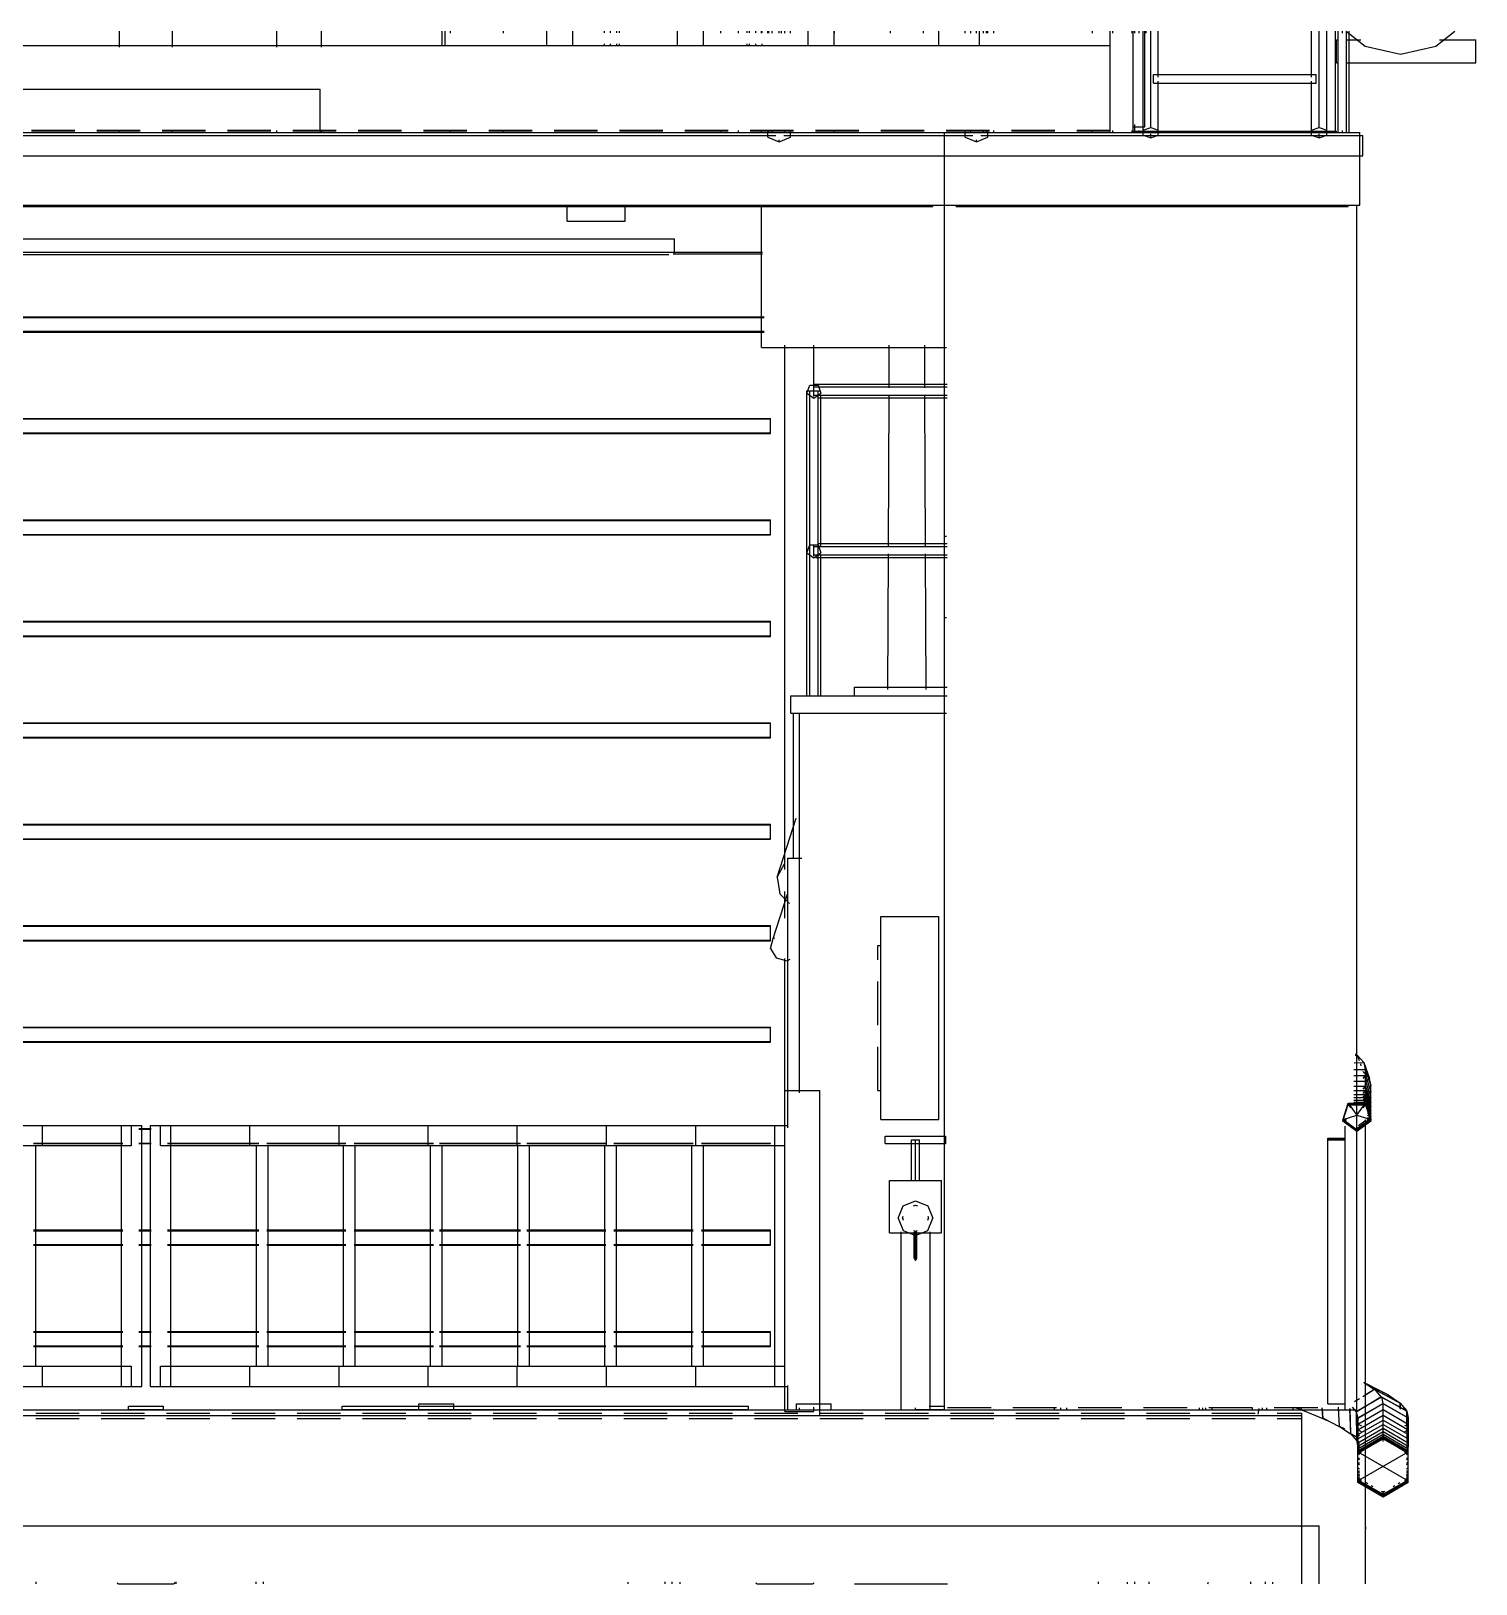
# Model space of a CAD drawing. Extents: x 5 to 836, y 5 to 589.
# Drawn here: x 295.1 to 394.6, y 107 to 214 of the extents above; entities that cross this region are included whole.
import ezdxf

# ---------------------------------------------------------------- set-up
doc = ezdxf.new("R2010")
doc.units = 0
doc.linetypes.add('DASHED', pattern=[4.5, 3, -1.5])
for name, color, linetype in [('CUT', 7, 'CONTINUOUS'), ('DETAIL', 8, 'CONTINUOUS'), ('MARKING', 4, 'DASHED'), ('OUTLINE', 7, 'CONTINUOUS')]:
    doc.layers.add(name, color=color, linetype=linetype)

msp = doc.modelspace()

# ---------------------------------------------------------------- linework, layer by layer
at = {"layer": 'CUT'}
for p, q in [((360.4, 213), (360.4, 214)), ((369.4, 207), (369.4, 214)), ((371, 207), (371, 214)), ((236.6, 213), (369.4, 213)), ((219.4, 207), (386.6, 207)), ((358, 119), (358, 207)), ((371, 207.1), (385, 207.1)), ((385, 207.03), (385, 207.1)), ((386.6, 202), (386.6, 207)), ((219.4, 202), (386.6, 202)), ((248.8, 201.9), (357.2, 201.9)), ((332, 200.9), (332, 201.9)), ((336, 200.9), (336, 201.9)), ((357.2, 201.9), (357.2, 202)), ((358.8, 201.9), (358.8, 201.97)), ((358.8, 201.9), (385.8, 201.9)), ((385.8, 201.93), (385.8, 202)), ((386.4, 119), (386.4, 202)), ((332, 200.9), (336, 200.9)), ((385.45, 139.01), (385.81, 140.13)), ((385.81, 140.13), (386.99, 140.13)), ((386.99, 140.13), (387.35, 139.01)), ((385.45, 139.01), (386.4, 138.32)), ((385.6, 119), (385.6, 138.52)), ((386.4, 138.32), (387.35, 139.01)), ((387, 107), (387, 138.92)), ((219.6, 119), (386.4, 119)), ((301.8, 119.02), (301.8, 119.26)), ((301.8, 119.26), (304.2, 119.26)), ((301.8, 119.02), (304.2, 119.02)), ((304.2, 119.02), (304.2, 119.26)), ((223.4, 118.6), (382.6, 118.6)), ((382.6, 107), (382.6, 118.6)), ((386.47, 116.12), (388.2, 117.12)), ((388.2, 117.12), (389.93, 116.12)), ((386.47, 114.12), (386.47, 116.12)), ((389.93, 114.12), (389.93, 116.12)), ((386.47, 114.12), (388.2, 113.12)), ((388.2, 113.12), (389.93, 114.12)), ((222.2, 111), (383.8, 111)), ((383.8, 107), (383.8, 111))]:
    msp.add_line(p, q, dxfattribs=at)
at = {"layer": 'DETAIL'}
for p, q in [((301.18, 212.88), (301.18, 214)), ((304.82, 212.88), (304.82, 214)), ((312, 212.88), (312, 214)), ((315.08, 212.88), (315.08, 214)), ((323.4, 213), (323.4, 214)), ((323.6, 213), (323.6, 214)), ((323.98, 213.86), (323.98, 214)), ((327.62, 213.86), (327.62, 214)), ((330.6, 213), (330.6, 214)), ((332.4, 213), (332.4, 214)), ((334.57, 213.88), (334.57, 214)), ((335, 213.88), (335, 214)), ((335.43, 213.88), (335.43, 214)), ((335.6, 213.88), (335.6, 214)), ((339.6, 213), (339.6, 214)), ((341.4, 213), (341.4, 214)), ((342.6, 213.86), (342.6, 214)), ((343.8, 213.86), (343.8, 214)), ((344.4, 213.88), (344.4, 214)), ((344.57, 213.88), (344.57, 214)), ((345, 213.88), (345, 214)), ((345.4, 213.86), (345.4, 214)), ((345.43, 213.88), (345.43, 214)), ((345.82, 213.86), (345.82, 214)), ((345.9, 213.86), (345.9, 214)), ((346.12, 213.86), (346.12, 214)), ((346.6, 213.86), (346.6, 214)), ((346.78, 213.86), (346.78, 214)), ((347, 213.86), (347, 214)), ((347.38, 213.86), (347.38, 214)), ((348.6, 213), (348.6, 214)), ((350.4, 213), (350.4, 214)), ((350.42, 213.86), (350.42, 214)), ((357.6, 213), (357.6, 214)), ((359.42, 213.86), (359.42, 214)), ((359.8, 213.86), (359.8, 214)), ((360.2, 213.86), (360.2, 214)), ((360.4, 213), (360.4, 214)), ((360.68, 213.86), (360.68, 214)), ((360.9, 213.86), (360.9, 214)), ((360.98, 213.86), (360.98, 214)), ((361.4, 213.86), (361.4, 214)), ((368.2, 213.86), (368.2, 214)), ((369.4, 207), (369.4, 214)), ((369.58, 213.86), (369.58, 214)), ((370.92, 213.86), (370.92, 214)), ((371, 207), (371, 214)), ((371.11, 213.86), (371.11, 214)), ((371.4, 213.86), (371.4, 214)), ((371.68, 206.82), (371.68, 214)), ((371.69, 213.86), (371.69, 214)), ((371.8, 207.4), (371.8, 214)), ((371.88, 213.86), (371.88, 214)), ((372.2, 207.35), (372.2, 214)), ((372.72, 210.83), (372.72, 214)), ((383.28, 210.83), (383.28, 214)), ((383.8, 207.35), (383.8, 214)), ((384.32, 206.82), (384.32, 214)), ((384.92, 207), (384.92, 214)), ((385.11, 207), (385.11, 214)), ((385.4, 213.86), (385.4, 214)), ((385.66, 214), (386.97, 212.95)), ((385.69, 207), (385.69, 214)), ((385.88, 207), (385.88, 214)), ((391.83, 212.95), (393.14, 214)), ((236.6, 213), (369.4, 213)), ((334.57, 213), (334.57, 213.13)), ((335, 213), (335, 213.13)), ((335.43, 213), (335.43, 213.13)), ((335.6, 213), (335.6, 213.13)), ((344.4, 213), (344.4, 213.13)), ((344.57, 213), (344.57, 213.13)), ((345, 213), (345, 213.13)), ((345.43, 213), (345.43, 213.13)), ((385, 213.4), (385.14, 213.4)), ((385, 211.8), (385, 213.4)), ((385.7, 213.4), (386.67, 213.4)), ((386.97, 212.95), (389.4, 212.4)), ((389.4, 212.4), (391.83, 212.95)), ((392.1, 213.4), (394.6, 213.4)), ((394.6, 211.8), (394.6, 213.4)), ((372.4, 211), (383.6, 211)), ((372.4, 210.4), (372.4, 211)), ((383.6, 210.4), (383.6, 211)), ((385, 211.8), (385.14, 211.8)), ((385.7, 211.8), (394.6, 211.8)), ((291, 210), (315, 210)), ((315, 207), (315, 210)), ((372.4, 210.4), (383.6, 210.4)), ((372.72, 206.82), (372.72, 210.55)), ((383.28, 206.82), (383.28, 210.55)), ((219.2, 206.8), (346.37, 206.8)), ((234.22, 207), (371.78, 207)), ((301.18, 207), (301.18, 207.14)), ((304.82, 207), (304.82, 207.14)), ((312, 207), (312, 207.14)), ((315.08, 207), (315.08, 207.14)), ((323.98, 207), (323.98, 207.14)), ((327.62, 207), (327.62, 207.14)), ((342.6, 207), (342.6, 207.14)), ((343.8, 207), (343.8, 207.14)), ((345.4, 207), (345.4, 207.14)), ((345.82, 206.68), (345.82, 207.19)), ((345.82, 206.68), (346.6, 206.36)), ((345.9, 207), (345.9, 207.14)), ((346.12, 207), (346.12, 207.14)), ((346.6, 206.36), (347.38, 206.68)), ((346.93, 206.8), (359.94, 206.8)), ((347, 207), (347, 207.14)), ((347.38, 206.68), (347.38, 207.19)), ((350.42, 207), (350.42, 207.14)), ((358, 119), (358, 207)), ((359.42, 206.68), (359.42, 207.19)), ((359.42, 206.68), (360.2, 206.36)), ((359.8, 207), (359.8, 207.14)), ((360.2, 206.36), (360.98, 206.68)), ((360.5, 206.8), (386.8, 206.8)), ((360.68, 207), (360.68, 207.14)), ((360.9, 207), (360.9, 207.14)), ((360.98, 206.68), (360.98, 207.19)), ((361.4, 207), (361.4, 207.14)), ((368.2, 207), (368.2, 207.14)), ((369.58, 207), (369.58, 207.14)), ((370.92, 207), (370.92, 207.14)), ((371, 207.4), (371.8, 207.4)), ((371.11, 207), (371.11, 207.56)), ((371.4, 207), (371.4, 207.14)), ((371.68, 207.18), (372.2, 207.35)), ((371.68, 206.82), (372.2, 206.65)), ((371.69, 207), (371.69, 207.56)), ((372.2, 207.35), (372.72, 207.18)), ((372.2, 206.65), (372.2, 206.92)), ((372.2, 206.65), (372.72, 206.82)), ((372.65, 207), (383.39, 207)), ((383.28, 207.18), (383.8, 207.35)), ((383.28, 206.82), (383.8, 206.65)), ((383.8, 207.35), (384.32, 207.18)), ((383.8, 206.65), (383.8, 206.92)), ((383.8, 206.65), (384.32, 206.82)), ((384.23, 207), (386.6, 207)), ((385.4, 207), (385.4, 207.14)), ((386.6, 202), (386.6, 207)), ((386.8, 205.4), (386.8, 206.8)), ((346.6, 206.36), (346.6, 206.5)), ((360.2, 206.36), (360.2, 206.5)), ((219.2, 205.4), (386.8, 205.4)), ((219.4, 202), (386.6, 202)), ((332, 200.9), (332, 201.9)), ((332, 201.9), (336, 201.9)), ((336, 200.9), (336, 201.9)), ((345.4, 192.2), (345.4, 201.99)), ((386.4, 140.13), (386.4, 202)), ((332, 200.9), (336, 200.9)), ((339.4, 198.61), (339.4, 199.69)), ((260.54, 198.77), (345.46, 198.77)), ((267, 198.61), (339, 198.61)), ((339.31, 198.65), (345.46, 198.65)), ((260.42, 194.3), (345.58, 194.3)), ((260.42, 194.26), (345.58, 194.26)), ((260.42, 193.31), (345.58, 193.31)), ((260.42, 193.26), (345.58, 193.26)), ((345.4, 192.2), (358.13, 192.2)), ((347, 156.23), (347, 192.35)), ((349, 188.82), (349, 192.35)), ((348.52, 189.05), (348.71, 189.6)), ((348.71, 189.6), (349.29, 189.6)), ((349, 189.68), (358.17, 189.68)), ((349, 189.49), (358.17, 189.49)), ((349.29, 189.6), (349.48, 189.05)), ((348.52, 189.2), (349.38, 189.2)), ((348.52, 168.2), (348.52, 189.2)), ((348.52, 189.05), (349, 188.7)), ((348.71, 168.2), (348.71, 189.2)), ((349, 188.7), (349.48, 189.05)), ((349, 188.91), (358.17, 188.91)), ((349.28, 188.72), (358.17, 188.72)), ((349.29, 168.2), (349.29, 189.2)), ((349.48, 178.49), (349.48, 188.92)), ((260, 187.31), (346, 187.31)), ((260, 187.27), (346, 187.27)), ((346, 186.27), (346, 187.31)), ((260, 186.31), (346, 186.31)), ((260, 186.27), (346, 186.27)), ((260, 180.32), (346, 180.32)), ((260, 180.28), (346, 180.28)), ((346, 179.28), (346, 180.32)), ((260, 179.32), (346, 179.32)), ((260, 179.28), (346, 179.28)), ((348.52, 178.05), (348.71, 178.6)), ((348.52, 178.05), (349, 177.7)), ((348.71, 178.6), (349.29, 178.6)), ((349, 177.82), (349, 178.58)), ((349, 178.49), (358.17, 178.49)), ((349, 177.7), (349.48, 178.05)), ((349, 177.91), (358.17, 177.91)), ((349.14, 177.72), (358.17, 177.72)), ((349.28, 178.68), (358.17, 178.68)), ((349.29, 178.6), (349.48, 178.05)), ((349.48, 168.2), (349.48, 177.94)), ((358, 173.6), (358.14, 173.6)), ((260, 173.33), (346, 173.33)), ((260, 173.29), (346, 173.29)), ((260, 172.33), (346, 172.33)), ((260, 172.29), (346, 172.29)), ((346, 172.29), (346, 173.33)), ((347.4, 168.2), (358.17, 168.2)), ((347.4, 167), (347.4, 168.2)), ((351.8, 168.8), (358.17, 168.8)), ((351.8, 168.2), (351.8, 168.8)), ((347.4, 167), (358.14, 167)), ((347.6, 157), (347.6, 167)), ((348, 140.83), (348, 167)), ((260, 166.34), (346, 166.34)), ((260, 166.3), (346, 166.3)), ((346, 165.3), (346, 166.34)), ((260, 165.34), (346, 165.34)), ((260, 165.3), (346, 165.3)), ((260, 159.35), (346, 159.35)), ((260, 159.31), (346, 159.31)), ((346, 158.31), (346, 159.35)), ((260, 158.35), (346, 158.35)), ((260, 158.31), (346, 158.31)), ((346.48, 155.71), (346.98, 156.61)), ((347.2, 157), (348.16, 157)), ((347.2, 138.42), (347.2, 157)), ((346.48, 155.71), (346.66, 154.55)), ((346.66, 154.55), (347.33, 153.88)), ((347, 152.87), (347, 154.71)), ((260, 152.36), (346, 152.36)), ((260, 152.32), (346, 152.32)), ((346, 151.32), (346, 152.36)), ((353.6, 153), (357.6, 153)), ((353.6, 139), (353.6, 153)), ((357.6, 139), (357.6, 153)), ((260, 151.36), (346, 151.36)), ((260, 151.32), (346, 151.32)), ((346.02, 150.78), (346.2, 151.47)), ((346.2, 151.47), (346.31, 151.53)), ((346.02, 150.78), (346.41, 150.14)), ((346.41, 150.14), (347.15, 149.94)), ((347, 118.89), (347, 150.09)), ((347.15, 149.94), (347.36, 150.06)), ((260, 145.37), (346, 145.37)), ((260, 145.33), (346, 145.33)), ((346, 144.33), (346, 145.37)), ((260, 144.37), (346, 144.37)), ((260, 144.33), (346, 144.33)), ((386.28, 143.43), (386.41, 143.44)), ((386.29, 143.43), (386.43, 143.43)), ((386.3, 143.52), (386.41, 143.44)), ((386.41, 143.44), (386.55, 143.07)), ((386.43, 143.43), (386.87, 142.93)), ((386.43, 143.43), (386.55, 143.06)), ((386.2, 142.45), (386.99, 142.45)), ((386.2, 142.45), (386.98, 142.45)), ((386.22, 142.91), (386.87, 142.93)), ((386.23, 142.91), (386.88, 142.92)), ((386.64, 142.83), (386.68, 142.7)), ((386.64, 142.81), (386.68, 142.69)), ((386.81, 142.32), (387.26, 141.82)), ((386.87, 142.93), (387.26, 141.82)), ((386.88, 142.92), (386.98, 142.45)), ((386.88, 142.92), (387.25, 141.8)), ((386.98, 142.45), (387.35, 141.34)), ((386.99, 140.03), (386.99, 142.45)), ((386.99, 142.45), (387.35, 141.33)), ((386.2, 142.03), (386.99, 142.03)), ((386.2, 141.64), (386.99, 141.64)), ((386.2, 141.3), (386.99, 141.3)), ((386.84, 141.82), (386.99, 142.03)), ((386.84, 141.1), (386.99, 141.3)), ((386.99, 142.03), (387.35, 140.91)), ((386.99, 141.64), (387.35, 140.52)), ((386.99, 141.3), (387.35, 140.18)), ((387.04, 141.64), (387.25, 141.8)), ((387.05, 141.66), (387.26, 141.82)), ((387.25, 141.8), (387.35, 141.34)), ((387.25, 141.26), (387.35, 141.34)), ((387.25, 141.25), (387.35, 141.33)), ((387.35, 138.91), (387.35, 141.33)), ((347, 141), (349.4, 141)), ((349.4, 118.65), (349.4, 141)), ((386.2, 141), (386.99, 141)), ((386.2, 140.73), (386.99, 140.73)), ((386.2, 140.51), (386.99, 140.51)), ((386.2, 140.33), (386.99, 140.33)), ((386.2, 140.19), (386.99, 140.19)), ((386.84, 140.79), (386.99, 141)), ((386.84, 140.53), (386.99, 140.73)), ((386.84, 140.31), (386.99, 140.51)), ((386.84, 140.13), (386.99, 140.33)), ((386.99, 141), (387.35, 139.88)), ((386.99, 140.73), (387.35, 139.62)), ((386.99, 140.51), (387.35, 139.4)), ((386.99, 140.33), (387.35, 139.21)), ((386.99, 140.19), (387.35, 139.07)), ((387.11, 140.98), (387.35, 140.91)), ((387.11, 140.6), (387.35, 140.52)), ((387.25, 140.83), (387.35, 140.91)), ((387.25, 140.45), (387.35, 140.52)), ((387.25, 140.1), (387.35, 140.18)), ((385.44, 138.96), (385.81, 140.12)), ((385.44, 138.89), (385.81, 140.04)), ((385.45, 139), (386.4, 139.31)), ((385.81, 140.12), (386.99, 140.12)), ((385.81, 140.12), (386.4, 139.31)), ((385.81, 140.03), (385.81, 140.12)), ((385.81, 140.09), (386.99, 140.09)), ((385.81, 140.09), (385.96, 139.89)), ((385.81, 140.07), (386.99, 140.07)), ((385.81, 140.07), (385.96, 139.87)), ((385.81, 140.04), (386.99, 140.04)), ((385.81, 140.04), (385.97, 139.82)), ((385.81, 140.02), (386.99, 140.02)), ((385.81, 140.01), (386.99, 140.01)), ((386.4, 139.31), (386.99, 140.12)), ((386.4, 119), (386.4, 139.31)), ((386.4, 139.31), (387.35, 139)), ((386.83, 139.82), (386.99, 140.04)), ((386.84, 139.89), (386.99, 140.09)), ((386.84, 139.87), (386.99, 140.07)), ((386.84, 139.81), (386.99, 140.01)), ((386.99, 140.12), (387.36, 138.97)), ((386.99, 140.07), (387.36, 138.91)), ((386.99, 140.02), (387.35, 138.89)), ((387.11, 139.96), (387.35, 139.88)), ((387.11, 139.69), (387.35, 139.62)), ((387.11, 139.47), (387.35, 139.4)), ((387.11, 139.29), (387.35, 139.21)), ((387.11, 139.15), (387.35, 139.07)), ((387.25, 139.8), (387.35, 139.88)), ((387.25, 139.54), (387.35, 139.62)), ((387.25, 139.32), (387.35, 139.4)), ((387.25, 139.14), (387.35, 139.21)), ((258.81, 138.6), (302.7, 138.6)), ((295.86, 137.2), (295.86, 138.6)), ((301.3, 120.6), (301.3, 138.6)), ((302, 137.2), (302, 138.6)), ((302.51, 138.38), (303.35, 138.38)), ((302.51, 138.34), (303.35, 138.34)), ((302.7, 120.6), (302.7, 138.6)), ((303.3, 138.6), (347.19, 138.6)), ((303.3, 120.6), (303.3, 138.6)), ((304, 137.2), (304, 138.6)), ((304.7, 120.6), (304.7, 138.6)), ((310.14, 137.2), (310.14, 138.6)), ((316.29, 137.2), (316.29, 138.6)), ((322.43, 137.2), (322.43, 138.6)), ((328.57, 137.2), (328.57, 138.6)), ((334.71, 137.2), (334.71, 138.6)), ((340.86, 137.2), (340.86, 138.6)), ((346.3, 120.6), (346.3, 138.6)), ((353.6, 139), (357.6, 139)), ((385.44, 138.92), (385.69, 139)), ((385.44, 138.9), (386.4, 138.2)), ((385.45, 138.97), (385.69, 139.05)), ((385.45, 138.95), (385.69, 139.03)), ((385.45, 139), (386.4, 138.31)), ((385.45, 138.91), (385.45, 139)), ((385.45, 138.89), (385.69, 138.97)), ((385.45, 138.97), (386.4, 138.28)), ((385.45, 138.95), (386.4, 138.26)), ((385.45, 138.92), (386.4, 138.23)), ((386.4, 138.38), (387.35, 139.07)), ((386.4, 138.31), (387.35, 139)), ((386.4, 138.28), (387.35, 138.97)), ((386.4, 138.26), (387.35, 138.95)), ((386.4, 138.23), (387.35, 138.92)), ((386.4, 138.2), (387.36, 138.9)), ((386.51, 138.6), (387.03, 138.98)), ((387.11, 139.05), (387.35, 138.97)), ((387.11, 139.03), (387.35, 138.95)), ((387.11, 139), (387.35, 138.92)), ((387.11, 138.98), (387.35, 138.9)), ((387.11, 138.97), (387.35, 138.89)), ((259, 137.2), (302, 137.2)), ((295.24, 137.38), (301.39, 137.38)), ((295.24, 137.35), (301.39, 137.35)), ((295.4, 122), (295.4, 137.2)), ((302.51, 137.38), (303.35, 137.38)), ((302.51, 137.35), (303.35, 137.35)), ((304, 137.2), (347, 137.2)), ((304.47, 137.38), (310.76, 137.38)), ((304.47, 137.35), (310.76, 137.35)), ((310.6, 122), (310.6, 137.2)), ((311.32, 137.38), (316.77, 137.38)), ((311.32, 137.35), (316.77, 137.35)), ((311.4, 122), (311.4, 137.2)), ((316.6, 122), (316.6, 137.2)), ((317.33, 137.38), (322.79, 137.38)), ((317.33, 137.35), (322.79, 137.35)), ((317.4, 122), (317.4, 137.2)), ((322.6, 122), (322.6, 137.2)), ((323.21, 137.38), (328.8, 137.38)), ((323.21, 137.35), (328.8, 137.35)), ((323.4, 122), (323.4, 137.2)), ((328.6, 122), (328.6, 137.2)), ((329.22, 137.38), (334.67, 137.38)), ((329.22, 137.35), (334.67, 137.35)), ((329.4, 122), (329.4, 137.2)), ((334.6, 122), (334.6, 137.2)), ((335.23, 137.38), (340.69, 137.38)), ((335.23, 137.35), (340.69, 137.35)), ((335.4, 122), (335.4, 137.2)), ((340.6, 122), (340.6, 137.2)), ((341.25, 137.38), (346, 137.38)), ((341.25, 137.35), (346, 137.35)), ((341.4, 122), (341.4, 137.2)), ((346, 137.34), (346, 137.38)), ((353.91, 137.85), (358.09, 137.85)), ((353.91, 137.35), (358.09, 137.35)), ((355.72, 137.6), (356.28, 137.6)), ((355.72, 134.8), (355.72, 137.6)), ((356, 134.8), (356, 137.6)), ((356.28, 134.8), (356.28, 137.6)), ((384.4, 119.4), (384.4, 137.72)), ((384.4, 137.72), (385.6, 137.72)), ((384.4, 137.69), (385.6, 137.69)), ((384.4, 137.66), (385.6, 137.66)), ((384.4, 137.62), (385.6, 137.62)), ((384.4, 137.6), (385.6, 137.6)), ((385.6, 119.4), (385.6, 137.72)), ((354.2, 134.8), (357.8, 134.8)), ((354.8, 132.2), (355.15, 133.05)), ((355.15, 133.05), (356, 133.4)), ((355.87, 133.05), (356, 133.1)), ((356, 133.4), (356.85, 133.05)), ((356, 133.1), (356.13, 133.05)), ((356.85, 133.05), (357.2, 132.2)), ((354.8, 132.2), (355.15, 131.35)), ((355.1, 132.2), (355.15, 132.33)), ((355.1, 132.2), (355.15, 132.07)), ((356.85, 132.33), (356.9, 132.2)), ((356.85, 132.07), (356.9, 132.2)), ((356.85, 131.35), (357.2, 132.2)), ((295.24, 131.39), (301.39, 131.39)), ((295.24, 131.34), (301.39, 131.34)), ((302.51, 131.39), (303.35, 131.39)), ((302.51, 131.34), (303.35, 131.34)), ((304.47, 131.39), (310.76, 131.39)), ((304.47, 131.34), (310.76, 131.34)), ((311.32, 131.39), (316.77, 131.39)), ((311.32, 131.34), (316.77, 131.34)), ((317.33, 131.39), (322.79, 131.39)), ((317.33, 131.34), (322.79, 131.34)), ((323.21, 131.39), (328.8, 131.39)), ((323.21, 131.34), (328.8, 131.34)), ((329.22, 131.39), (334.67, 131.39)), ((329.22, 131.34), (334.67, 131.34)), ((335.23, 131.39), (340.69, 131.39)), ((335.23, 131.34), (340.69, 131.34)), ((341.25, 131.39), (346, 131.39)), ((341.25, 131.34), (346, 131.34)), ((346, 130.35), (346, 131.39)), ((354.2, 131.2), (357.8, 131.2)), ((355.15, 131.35), (356, 131)), ((355.87, 131.35), (356, 131.3)), ((355.9, 131.25), (356.1, 131.25)), ((355.9, 131.25), (356, 131.09)), ((355.9, 129.45), (355.9, 131.25)), ((356, 131.3), (356.13, 131.35)), ((356, 131), (356.85, 131.35)), ((356, 131.09), (356.1, 131.25)), ((356, 129.29), (356, 131.09)), ((356.1, 129.45), (356.1, 131.25)), ((295.24, 130.39), (301.39, 130.39)), ((295.24, 130.35), (301.39, 130.35)), ((302.51, 130.39), (303.35, 130.39)), ((302.51, 130.35), (303.35, 130.35)), ((304.47, 130.39), (310.76, 130.39)), ((304.47, 130.35), (310.76, 130.35)), ((311.32, 130.39), (316.77, 130.39)), ((311.32, 130.35), (316.77, 130.35)), ((317.33, 130.39), (322.79, 130.39)), ((317.33, 130.35), (322.79, 130.35)), ((323.21, 130.39), (328.8, 130.39)), ((323.21, 130.35), (328.8, 130.35)), ((329.22, 130.39), (334.67, 130.39)), ((329.22, 130.35), (334.67, 130.35)), ((335.23, 130.39), (340.69, 130.39)), ((335.23, 130.35), (340.69, 130.35)), ((341.25, 130.39), (346, 130.39)), ((341.25, 130.35), (346, 130.35)), ((355.9, 129.45), (356.1, 129.45)), ((355.9, 129.45), (356, 129.29)), ((356, 129.29), (356.1, 129.45)), ((295.24, 124.39), (301.39, 124.39)), ((295.24, 124.35), (301.39, 124.35)), ((302.51, 124.39), (303.35, 124.39)), ((302.51, 124.35), (303.35, 124.35)), ((304.47, 124.39), (310.76, 124.39)), ((304.47, 124.35), (310.76, 124.35)), ((311.32, 124.39), (316.77, 124.39)), ((311.32, 124.35), (316.77, 124.35)), ((317.33, 124.39), (322.79, 124.39)), ((317.33, 124.35), (322.79, 124.35)), ((323.21, 124.39), (328.8, 124.39)), ((323.21, 124.35), (328.8, 124.35)), ((329.22, 124.39), (334.67, 124.39)), ((329.22, 124.35), (334.67, 124.35)), ((335.23, 124.39), (340.69, 124.39)), ((335.23, 124.35), (340.69, 124.35)), ((341.25, 124.39), (346, 124.39)), ((341.25, 124.35), (346, 124.35)), ((346, 123.36), (346, 124.39)), ((295.24, 123.4), (301.39, 123.4)), ((295.24, 123.36), (301.39, 123.36)), ((302.51, 123.4), (303.35, 123.4)), ((302.51, 123.36), (303.35, 123.36)), ((304.47, 123.4), (310.76, 123.4)), ((304.47, 123.36), (310.76, 123.36)), ((311.32, 123.4), (316.77, 123.4)), ((311.32, 123.36), (316.77, 123.36)), ((317.33, 123.4), (322.79, 123.4)), ((317.33, 123.36), (322.79, 123.36)), ((323.21, 123.4), (328.8, 123.4)), ((323.21, 123.36), (328.8, 123.36)), ((329.22, 123.4), (334.67, 123.4)), ((329.22, 123.36), (334.67, 123.36)), ((335.23, 123.4), (340.69, 123.4)), ((335.23, 123.36), (340.69, 123.36)), ((341.25, 123.4), (346, 123.4)), ((341.25, 123.36), (346, 123.36)), ((259, 122), (302, 122)), ((295.86, 120.6), (295.86, 122)), ((302, 120.6), (302, 122)), ((304, 122), (347, 122)), ((304, 120.6), (304, 122)), ((310.14, 120.6), (310.14, 122)), ((316.29, 120.6), (316.29, 122)), ((322.43, 120.6), (322.43, 122)), ((328.57, 120.6), (328.57, 122)), ((334.71, 120.6), (334.71, 122)), ((340.86, 120.6), (340.86, 122)), ((258.81, 120.6), (302.7, 120.6)), ((303.3, 120.6), (347.19, 120.6)), ((347.2, 119), (347.2, 120.68)), ((386.35, 118.86), (388.06, 119.9)), ((386.36, 118.89), (388.09, 119.9)), ((386.81, 119.92), (387.61, 120.41)), ((386.85, 120.87), (387.35, 120.66)), ((386.86, 120.89), (388.53, 120.05)), ((386.87, 120.89), (387.35, 120.66)), ((386.89, 120.87), (387.58, 120.41)), ((386.9, 120.89), (388.55, 120.02)), ((386.9, 120.87), (387.37, 120.63)), ((386.9, 119.98), (387.58, 120.41)), ((387.35, 120.66), (387.36, 120.53)), ((387.37, 120.63), (388.53, 120.05)), ((387.37, 120.63), (387.38, 120.5)), ((387.58, 120.41), (389.35, 119.48)), ((387.61, 120.41), (388.06, 119.9)), ((387.61, 120.41), (389.37, 119.45)), ((388.06, 119.9), (389.81, 118.94)), ((388.09, 119.9), (388.19, 119.44)), ((388.09, 119.9), (389.83, 118.91)), ((388.53, 120.05), (388.53, 119.92)), ((388.55, 120.02), (389.35, 119.48)), ((388.55, 120.02), (388.55, 119.89)), ((301.8, 119.02), (301.8, 119.26)), ((301.8, 119.26), (304.2, 119.26)), ((301.8, 119.02), (304.2, 119.02)), ((304.2, 119.02), (304.2, 119.26)), ((316.5, 119.26), (344.5, 119.26)), ((316.5, 119.02), (316.5, 119.26)), ((316.5, 119.02), (344.5, 119.02)), ((321.8, 119.4), (324.2, 119.4)), ((321.8, 119), (324.2, 119)), ((344.5, 119.02), (344.5, 119.26)), ((347, 119), (386.4, 119)), ((347, 118.89), (349, 118.89)), ((347.8, 119.4), (350.2, 119.4)), ((348, 119), (348, 119.14)), ((349, 118.89), (349, 119.17)), ((356, 119.02), (356, 119.14)), ((356, 119.02), (358, 119.02)), ((356.93, 119.26), (358, 119.26)), ((365.57, 119), (365.57, 119.14)), ((366, 119), (366, 119.14)), ((366.43, 119), (366.43, 119.14)), ((375.57, 119), (375.57, 119.14)), ((376, 119), (376, 119.14)), ((376.43, 119), (376.43, 119.14)), ((379.91, 119), (379.91, 119.14)), ((382.06, 119.18), (382.56, 119.01)), ((382.53, 119.17), (382.54, 119.03)), ((382.54, 119.03), (382.78, 118.92)), ((382.54, 119.03), (384.05, 118.41)), ((382.55, 119.14), (382.56, 119.01)), ((382.56, 119.01), (382.68, 118.95)), ((383.99, 119.1), (384.03, 118.44)), ((384, 119.07), (384.05, 118.41)), ((384.4, 119.4), (385.6, 119.4)), ((385.11, 119.18), (385.19, 117.85)), ((385.12, 119.08), (385.17, 117.88)), ((385.9, 119.07), (385.97, 117.34)), ((385.91, 119.1), (385.95, 117.37)), ((386.08, 119.17), (386.35, 118.86)), ((386.24, 119.58), (386.59, 119.78)), ((386.35, 118.86), (386.39, 116.87)), ((386.36, 118.89), (386.37, 116.9)), ((386.36, 118.89), (386.46, 118.43)), ((386.46, 118.43), (388.19, 119.44)), ((386.47, 118.44), (388.2, 119.44)), ((386.47, 118.02), (388.2, 119.02)), ((388.19, 119.44), (389.93, 118.45)), ((388.2, 116.81), (388.2, 119.44)), ((388.2, 119.44), (389.93, 118.44)), ((388.2, 119.02), (389.93, 118.02)), ((389.35, 119.48), (389.36, 119.08)), ((389.37, 119.45), (389.81, 118.94)), ((389.37, 119.45), (389.37, 119.05)), ((389.81, 118.94), (389.85, 116.94)), ((389.83, 118.91), (389.93, 118.45)), ((389.83, 118.91), (389.84, 116.91)), ((223.4, 118.6), (382.6, 118.6)), ((382.6, 107), (382.6, 118.6)), ((384.03, 118.44), (384.39, 118.26)), ((384.03, 118.44), (385.19, 117.85)), ((384.05, 118.41), (384.29, 118.29)), ((385.17, 117.88), (385.52, 117.7)), ((385.17, 117.88), (385.97, 117.34)), ((385.19, 117.86), (385.54, 117.68)), ((386.46, 118.43), (386.47, 116.43)), ((386.47, 117.63), (388.2, 118.63)), ((386.47, 114), (386.47, 118.44)), ((386.47, 117.29), (388.2, 118.29)), ((386.47, 116.99), (388.2, 117.99)), ((386.47, 116.73), (388.2, 117.73)), ((386.48, 118.02), (386.71, 117.89)), ((388.2, 118.63), (389.93, 117.63)), ((388.2, 118.29), (389.93, 117.29)), ((388.2, 117.99), (389.93, 116.99)), ((388.2, 117.73), (389.93, 116.73)), ((389.7, 117.89), (389.93, 118.02)), ((389.93, 118.45), (389.94, 116.45)), ((389.93, 114), (389.93, 118.44)), ((385.95, 117.37), (386.3, 117.18)), ((385.95, 117.37), (386.39, 116.87)), ((385.97, 117.34), (386.32, 117.15)), ((386.37, 116.9), (386.49, 116.83)), ((386.37, 116.9), (386.47, 116.43)), ((386.39, 116.87), (386.51, 116.8)), ((386.46, 116.02), (388.2, 117.03)), ((386.47, 117.63), (386.7, 117.5)), ((386.47, 116.5), (388.2, 117.5)), ((386.47, 116.32), (388.2, 117.32)), ((386.47, 117.29), (386.58, 117.22)), ((386.47, 116.18), (388.2, 117.18)), ((386.47, 116.11), (388.2, 117.11)), ((386.47, 116.08), (388.2, 117.08)), ((386.47, 116.06), (388.2, 117.06)), ((386.47, 116.01), (388.2, 117.01)), ((386.47, 116.73), (386.58, 116.66)), ((388.2, 117.5), (389.93, 116.5)), ((388.2, 117.32), (389.93, 116.32)), ((388.2, 117.18), (389.93, 116.18)), ((388.2, 117.11), (389.93, 116.11)), ((388.2, 117.08), (389.93, 116.08)), ((388.2, 117.06), (389.93, 116.06)), ((388.2, 117.03), (389.94, 116.02)), ((388.2, 117.01), (389.93, 116.01)), ((389.7, 117.5), (389.93, 117.63)), ((389.82, 117.22), (389.93, 117.29)), ((389.82, 116.66), (389.93, 116.73)), ((389.84, 116.91), (389.94, 116.45)), ((386.46, 116.01), (386.58, 115.94)), ((386.47, 116.5), (386.58, 116.44)), ((386.47, 116.44), (386.58, 116.37)), ((386.47, 116.43), (386.59, 116.37)), ((386.47, 116.32), (386.58, 116.26)), ((386.47, 116.18), (386.7, 116.05)), ((386.47, 114.11), (389.93, 116.11)), ((386.47, 116.11), (389.93, 114.11)), ((386.47, 116.06), (386.58, 115.99)), ((386.47, 116.03), (386.58, 115.96)), ((386.47, 116), (386.58, 115.93)), ((386.47, 115.63), (386.58, 115.7)), ((386.47, 115.63), (386.58, 115.57)), ((389.7, 116.05), (389.93, 116.18)), ((389.81, 115.96), (389.93, 116.03)), ((389.82, 116.44), (389.93, 116.5)), ((389.82, 116.38), (389.94, 116.45)), ((389.82, 116.37), (389.93, 116.44)), ((389.82, 116.26), (389.93, 116.32)), ((389.82, 115.99), (389.93, 116.06)), ((389.82, 115.94), (389.94, 116.01)), ((389.82, 115.93), (389.93, 116)), ((389.82, 115.7), (389.93, 115.63)), ((389.82, 115.57), (389.93, 115.63)), ((386.47, 115.29), (386.58, 115.36)), ((386.47, 115.29), (386.58, 115.22)), ((386.47, 114.99), (386.58, 114.92)), ((386.47, 114.73), (386.58, 114.79)), ((386.47, 114.73), (386.58, 114.66)), ((386.47, 114.5), (386.58, 114.57)), ((386.47, 114.5), (386.58, 114.44)), ((389.82, 115.36), (389.93, 115.29)), ((389.82, 115.22), (389.93, 115.29)), ((389.82, 114.92), (389.93, 114.99)), ((389.82, 114.79), (389.93, 114.73)), ((389.82, 114.66), (389.93, 114.73)), ((389.82, 114.57), (389.93, 114.5)), ((389.82, 114.44), (389.93, 114.5)), ((386.47, 114.32), (386.58, 114.39)), ((386.47, 114.32), (386.7, 114.19)), ((386.47, 114.18), (386.58, 114.25)), ((386.47, 114.06), (386.7, 114.19)), ((386.47, 114.18), (388.2, 113.18)), ((386.47, 114.03), (386.7, 114.16)), ((386.47, 114.01), (386.7, 114.14)), ((386.47, 114), (386.7, 114.13)), ((386.47, 114.11), (388.2, 113.11)), ((386.47, 114.08), (388.2, 113.08)), ((386.47, 114.06), (388.2, 113.06)), ((386.47, 114.03), (388.2, 113.03)), ((386.47, 114.01), (388.2, 113.01)), ((387.05, 113.99), (387.16, 113.92)), ((387.39, 113.79), (387.51, 113.72)), ((388.2, 113.18), (389.93, 114.18)), ((388.2, 113.11), (389.93, 114.11)), ((388.2, 113.11), (389.93, 114.11)), ((388.2, 113.08), (389.93, 114.08)), ((388.2, 113.06), (389.93, 114.06)), ((388.2, 113.03), (389.93, 114.03)), ((388.2, 113.01), (389.93, 114.01)), ((388.89, 113.72), (389.01, 113.79)), ((389.24, 113.92), (389.35, 113.99)), ((389.7, 114.19), (389.93, 114.32)), ((389.7, 114.19), (389.93, 114.06)), ((389.7, 114.16), (389.93, 114.03)), ((389.7, 114.14), (389.93, 114.01)), ((389.7, 114.13), (389.93, 114)), ((389.82, 114.39), (389.93, 114.32)), ((389.82, 114.25), (389.93, 114.18)), ((388.08, 113.39), (388.2, 113.32)), ((388.2, 113), (388.2, 113.4)), ((388.2, 113.32), (388.32, 113.39)), ((222.2, 111), (383.8, 111)), ((383.8, 107), (383.8, 111)), ((351.8, 107), (358.2, 107)), ((368.6, 107), (368.6, 107.14)), ((370.6, 107), (370.6, 107.12)), ((376.13, 107), (376.18, 107.12)), ((380.6, 107), (380.6, 107.12))]:
    msp.add_line(p, q, dxfattribs=at)
at = {"layer": 'MARKING'}
for p, q in [((236.6, 207.16), (369.4, 207.16)), ((236.6, 207.06), (369.4, 207.06)), ((369.4, 207.06), (369.4, 207.16)), ((371, 207.1), (371.7, 207.1)), ((371, 207), (371, 207.1)), ((371, 207), (371.7, 207)), ((372.68, 207.1), (383.32, 207.1)), ((372.68, 207), (383.32, 207)), ((384.3, 207.1), (385, 207.1)), ((384.3, 207), (385, 207)), ((385, 207), (385, 207.1)), ((248.8, 202), (357.2, 202)), ((248.8, 201.9), (357.2, 201.9)), ((357.2, 201.9), (357.2, 202)), ((358.8, 202), (385.8, 202)), ((358.8, 201.9), (358.8, 202)), ((358.8, 201.9), (385.8, 201.9)), ((385.8, 201.9), (385.8, 202)), ((353.4, 151), (353.6, 151)), ((353.4, 141), (353.4, 151)), ((353.6, 141), (353.6, 151)), ((353.4, 141), (353.6, 141)), ((358.2, 119.16), (384.6, 119.16)), ((223.4, 118.76), (382.6, 118.76)), ((223.4, 118.4), (382.6, 118.4)), ((382.6, 118.4), (382.6, 118.76))]:
    msp.add_line(p, q, dxfattribs=at)
at = {"layer": 'OUTLINE'}
for p, q in [((354.28, 213.86), (354.28, 214)), ((356.52, 214), (356.52, 213.86)), ((345.4, 192.2), (345.4, 201.99)), ((375.8, 201.86), (375.8, 202)), ((380.2, 201.86), (380.2, 202)), ((266.6, 199.69), (339.4, 199.69)), ((345.4, 192.2), (358.13, 192.2)), ((354.18, 189.42), (354.19, 192.36)), ((356.61, 192.36), (356.62, 189.42)), ((354.14, 178.53), (354.18, 188.87)), ((356.62, 188.87), (356.66, 178.53)), ((358, 179.2), (358.14, 179.2)), ((354.1, 168.62), (354.14, 177.97)), ((356.66, 177.97), (356.7, 168.62)), ((358, 168.8), (358.14, 168.8)), ((346.48, 155.71), (347.79, 159.76)), ((346.2, 151.47), (347.19, 154.53)), ((385.6, 138.46), (385.6, 138.55)), ((387, 117.43), (387, 138.99)), ((353.91, 137.35), (353.91, 137.85)), ((358.09, 137.35), (358.09, 137.85)), ((354.2, 131.2), (354.2, 134.8)), ((357.8, 131.2), (357.8, 134.8)), ((355, 119), (355, 131.26)), ((357, 119), (357, 131.26)), ((321.8, 119), (321.8, 119.4)), ((324.2, 119), (324.2, 119.4)), ((347.8, 119), (347.8, 119.4)), ((349.25, 119), (379.2, 119)), ((350.2, 119), (350.2, 119.4)), ((375.8, 119), (375.8, 119.14)), ((379.2, 119), (379.2, 119.14)), ((379.59, 118.69), (379.68, 119.09)), ((380.2, 119), (380.2, 119.14)), ((382, 119), (382, 119.14)), ((384, 119), (384, 119.14)), ((387, 110.94), (387, 113.98)), ((382.48, 111), (382.57, 110.96)), ((382.56, 110.97), (382.6, 110.88)), ((387, 110.94), (387, 110.77)), ((387, 107), (387, 110.77)), ((387, 107), (387, 110.61)), ((295.42, 107), (295.42, 107.14)), ((301, 107.1), (301.03, 107.03)), ((301.03, 107.03), (301.1, 107)), ((301.1, 107), (304.9, 107)), ((304.9, 107), (304.97, 107.03)), ((304.97, 107.03), (305, 107.1)), ((305.08, 107), (305.08, 107.14)), ((310.58, 107), (310.58, 107.14)), ((311.08, 107), (311.08, 107.14)), ((336.2, 107), (336.2, 107.12)), ((338.76, 107), (338.76, 107.14)), ((339.24, 107), (339.24, 107.14)), ((339.8, 107), (339.8, 107.12)), ((345, 107.1), (345.03, 107.03)), ((345.03, 107.03), (345.1, 107)), ((345.1, 107), (348.9, 107)), ((348.9, 107), (348.97, 107.03)), ((348.97, 107.03), (349, 107.1)), ((371.1, 107), (371.1, 107.14)), ((372.1, 107), (372.1, 107.14)), ((379.1, 107), (379.1, 107.14)), ((380.1, 107), (380.1, 107.14)), ((382.6, 107), (382.6, 107.14))]:
    msp.add_line(p, q, dxfattribs=at)

doc.saveas('drawing.dxf')
